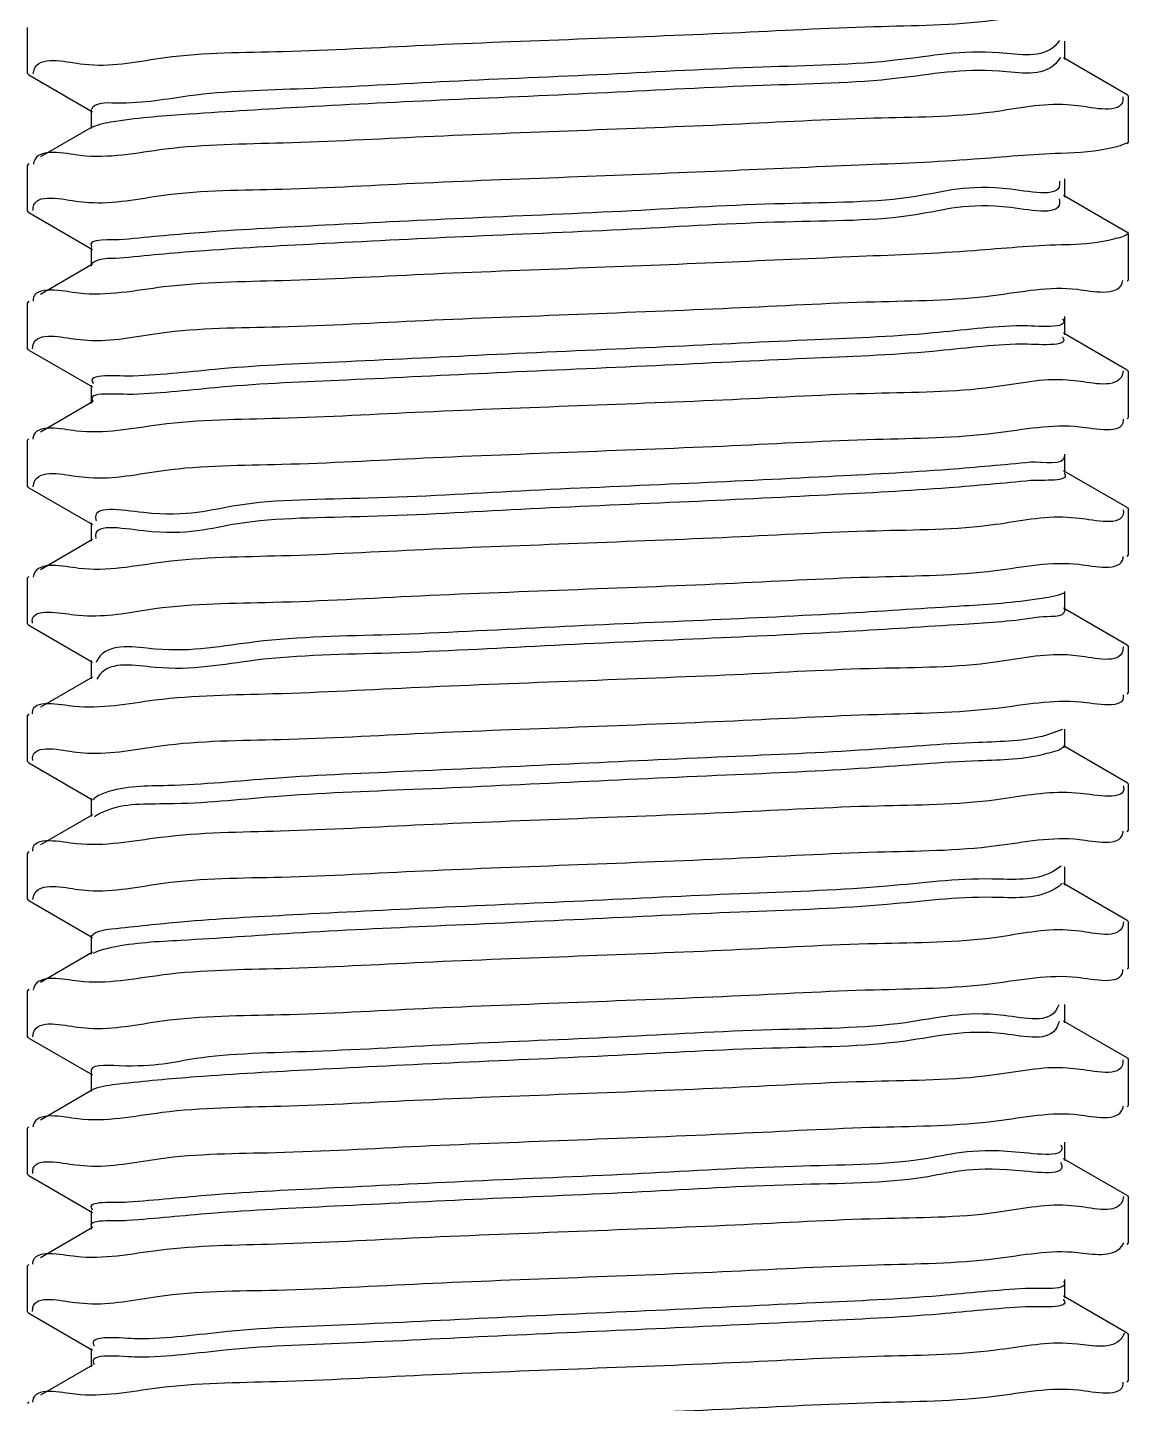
# Model space of a CAD drawing. Extents: x 14168272 to 29396535, y -812963 to 33736.
# Drawn here: x 14621167.7 to 14621237.5, y -202711.6 to -202624.3 of the extents above; entities that cross this region are included whole.
import ezdxf

# ---------------------------------------------------------------- set-up
doc = ezdxf.new("R2010")
doc.units = 0
doc.header["$LTSCALE"] = 1000
doc.header["$MEASUREMENT"] = 0
doc.layers.add('02___PRT_ALL_AXES', color=7, linetype='Continuous')

# ---------------------------------------------------------------- blocks, each defined once
blk = doc.blocks.new('抗震大样2')
at = {"color": 133, "linetype": 'Continuous'}
for p, q in [((4060.405767125078, -2609.37187884422), (4060.021848744247, -2609.831167371478)), ((4060.882277904544, -2611.100342172896), (4060.882277904544, -2609.438688729424)), ((3967.458331266884, -2612.385469097644), (3967.531535202637, -2612.009917440126)), ((3971.711593669374, -2611.471596389776), (3972.497177969664, -2611.552608060185)), ((4060.482212238945, -2610.900601257803), (4060.021848744247, -2611.492820815882)), ((4066.52045608405, -2614.287173217628), (4060.749023643322, -2610.946101183072)), ((3967.05721735023, -2612.483087746892), (3966.939210087061, -2612.345990578877)), ((3967.05721735023, -2612.483087746892), (3972.828550920822, -2615.824102500919)), ((4066.141506627202, -2614.472550479462), (4066.142357685603, -2614.749933146173)), ((4066.52045608405, -2614.287173217628), (4066.638407514896, -2614.422614425421)), ((3972.695344267413, -2615.669889129698), (3972.695344267413, -2617.331542573636)), ((4062.053295805119, -2615.281017899979), (4061.083219368942, -2615.19289340172)), ((3972.8285985291, -2617.177301583113), (3968.104583142325, -2619.912182050757)), ((3973.029908215627, -2617.132212990895), (3972.846058685333, -2617.210862671258)), ((4066.520404822193, -2618.714288146701), (4066.638414161745, -2618.577915290138)), ((3967.057166088372, -2620.51837361767), (3966.939210087061, -2620.654257786693)), ((4060.882277904544, -2623.562742973678), (4060.882277904544, -2621.901089530438)), ((4060.388916589785, -2622.122882964555), (4060.400182432495, -2622.194660244044)), ((3967.445623647887, -2624.766342114424), (3967.449043333065, -2624.481046362082)), ((3971.576003083959, -2623.946719102096), (3972.49519382976, -2624.032574698562)), ((4060.368737510405, -2623.693752008257), (4060.400182432495, -2623.856313688215)), ((4066.52045608405, -2626.749574018409), (4060.749023643322, -2623.408501983853)), ((3967.05721735023, -2624.945488547673), (3966.939213369973, -2624.809914164711)), ((3967.05721735023, -2624.945488547673), (3972.828550920822, -2628.286503290525)), ((4066.565374396741, -2626.690561981406), (4066.589643840212, -2626.843512896914)), ((3972.695344267413, -2628.13228993048), (3972.695344267413, -2629.793943374418)), ((4061.354584033601, -2627.861308944644), (4060.531625034753, -2627.878135350766)), ((3972.8285985291, -2629.639702383894), (3968.104583142325, -2632.374582851771)), ((4066.520404822193, -2631.176688947715), (4066.638410048559, -2631.04099944653)), ((3967.057166088372, -2632.980774418451), (3966.939213369973, -2633.118181362282)), ((4060.882277904544, -2636.025143774459), (4060.882277904544, -2634.363490331452)), ((3967.40285688499, -2637.281548980391), (3967.457944434136, -2636.912772873184)), ((3971.373652617913, -2636.428439527983), (3972.36892191926, -2636.52133214334)), ((4066.52045608405, -2639.211974819191), (4060.749023643322, -2635.870902784634)), ((3967.05721735023, -2637.407889348455), (3966.93920792453, -2637.271453440189)), ((3967.05721735023, -2637.407889348455), (3972.828550920822, -2640.748904091306)), ((4066.159934571013, -2639.289400925394), (4066.053622236475, -2639.697086316999)), ((4066.52045608405, -2639.211974819191), (4066.638410048559, -2639.349266654113)), ((3972.695344267413, -2640.594690731261), (3972.695344267413, -2642.256344175432)), ((4062.022584127728, -2640.208731801715), (4061.08331059292, -2640.117581851082)), ((3972.8285985291, -2642.102103184676), (3968.104583142325, -2644.836983652553)), ((4066.520404822193, -2643.639089748496), (4066.638411002234, -2643.501867079875)), ((3967.057166088372, -2645.443175219232), (3966.93920792453, -2645.579720637295)), ((4060.882277904544, -2648.487544575473), (4060.882277904544, -2646.825891132234)), ((3967.440391600132, -2649.780768570723), (3967.527266495395, -2649.390676646959)), ((3971.586609458551, -2648.870519223157), (3972.494646773674, -2648.960066636326)), ((4066.52045608405, -2651.674375620205), (4060.749023643322, -2648.333303585649)), ((3967.05721735023, -2649.870290149236), (3966.939214533661, -2649.732761702267)), ((3967.05721735023, -2649.870290149236), (3972.828550920822, -2653.21130489232)), ((4066.167059823871, -2651.87611775659), (4066.178427362815, -2652.129731924506)), ((4066.52045608405, -2651.674375620205), (4066.638411002234, -2651.810134287924)), ((3972.695344267413, -2653.057091532275), (3972.695344267413, -2654.718744976213)), ((4062.207369712181, -2652.653467561817), (4061.085704039317, -2652.560973286396)), ((3972.8285985291, -2654.56450398569), (3968.104583142325, -2657.299384443089)), ((4066.520404822193, -2656.101490549278), (4066.638414242305, -2655.964924154337)), ((3967.057166088372, -2657.905576020246), (3966.939214533661, -2658.041028899606)), ((4060.882277904544, -2660.949945376022), (4060.882277904544, -2659.288291933015)), ((3971.173179656267, -2661.372800569283), (3972.36618405534, -2661.463072841987)), ((4066.52045608405, -2664.136776420986), (4060.749023643322, -2660.795704386663)), ((3967.05721735023, -2662.332690950017), (3966.939207886346, -2662.196232107934)), ((3967.05721735023, -2662.332690950017), (3972.828550920822, -2665.673705693334)), ((4066.162843338214, -2664.288681739708), (4066.135452434886, -2664.620290776016)), ((4066.52045608405, -2664.136776420986), (4066.638414242305, -2664.273191350978)), ((3972.695344267413, -2665.519492333056), (3972.695344267413, -2667.181145776995)), ((4062.169215491507, -2665.119544146117), (4061.086113096215, -2665.022200002335)), ((3972.8285985291, -2667.026904786471), (3968.104583142325, -2669.761785243871)), ((3973.328868833836, -2667.023561626906), (3973.208273505792, -2667.225655903108)), ((3973.361380660441, -2666.976023091935), (3973.328868833836, -2667.023561626906)), ((4066.520404822193, -2668.563891350059), (4066.638408551924, -2668.428335699486)), ((3967.057166088372, -2670.367976820795), (3966.939207886346, -2670.504499305505)), ((4060.670824610163, -2671.773675685981), (4059.206104438752, -2672.299341830891)), ((4060.882277904544, -2673.412346166791), (4060.882277904544, -2671.750692733796)), ((3967.41136554582, -2674.594323089579), (3967.400620091707, -2674.338992092293)), ((3971.374482529238, -2673.815561834956), (3972.370640777051, -2673.901119745104)), ((4066.52045608405, -2676.599177222233), (4060.749023643322, -2673.258105187677)), ((3967.05721735023, -2674.795091751032), (3966.939211084042, -2674.659295029007)), ((3967.05721735023, -2674.795091751032), (3972.828550920822, -2678.136106493883)), ((4066.169749085791, -2676.868578560883), (4066.198230740614, -2676.995433043689)), ((4066.52045608405, -2676.599177222233), (4066.638408551924, -2676.736602897057)), ((3972.695344267413, -2677.981893133838), (3972.695344267413, -2679.643546566833)), ((4062.288276865147, -2677.57042428758), (4061.084489828441, -2677.491762151942)), ((3972.8285985291, -2679.489305587718), (3968.104583142325, -2682.224186044885)), ((3973.192108231131, -2679.557497142348), (3972.991989990696, -2679.695628482383)), ((3973.260002018884, -2679.516528121196), (3973.192108231131, -2679.557497142348)), ((4066.520404822193, -2681.02629215084), (4066.638414242305, -2680.889732440701)), ((3967.057166088372, -2682.830377622042), (3966.939211084042, -2682.967562225647)), ((4060.538608841598, -2684.140406379011), (4059.753614926245, -2684.662834660383)), ((4060.882277904544, -2685.874746967806), (4060.882277904544, -2684.213093534578)), ((3967.416825489607, -2687.181125904899), (3967.524687777739, -2686.772318572504)), ((3971.554028919898, -2686.260801414493), (3972.494272028562, -2686.35196844209)), ((4066.52045608405, -2689.061578022782), (4060.749023643322, -2685.720505988225)), ((3967.05721735023, -2687.257492552046), (3966.939212287776, -2687.120154613396)), ((3967.05721735023, -2687.257492552046), (3972.828550920822, -2690.598507294664)), ((4066.174740029499, -2689.18898592121), (4066.120779784396, -2689.55658582598)), ((4066.52045608405, -2689.061578022782), (4066.638414242305, -2689.197999637341)), ((3972.695344267413, -2690.444293934619), (3972.695344267413, -2692.105947367614)), ((4062.208079778589, -2690.040601421613), (4061.087343176827, -2689.940309211845)), ((3972.8285985291, -2691.951706388267), (3968.104583142325, -2694.686586845433)), ((3973.079278185498, -2691.959964101668), (3972.884442505427, -2692.051939028548)), ((4066.520404822193, -2693.488692951854), (4066.638408138417, -2693.351202635095)), ((3967.057166088372, -2695.292778422823), (3966.939212287776, -2695.428421799792)), ((4060.318055751733, -2696.704904600279), (4060.194308142643, -2697.026327532716)), ((4060.882277904544, -2698.337147768587), (4060.882277904544, -2696.675494335592)), ((3967.413812248036, -2699.602569603128), (3967.475590611808, -2699.229718544753)), ((3971.484813286457, -2698.729779573623), (3972.492691962514, -2698.825369016966)), ((4060.35259944899, -2698.227695782902), (4060.194308142643, -2698.687980965944)), ((4066.52045608405, -2701.523978823563), (4060.749023643322, -2698.182906789239)), ((3967.05721735023, -2699.719893352594), (3966.939207886346, -2699.583350675646)), ((3967.05721735023, -2699.719893352594), (3972.828550920822, -2703.060908095678)), ((4066.133158898912, -2701.705615573796), (4066.131486940198, -2701.987395519391)), ((4066.52045608405, -2701.523978823563), (4066.638408138417, -2701.659469831735)), ((3972.695344267413, -2702.9066947354), (3972.695344267413, -2704.568348179804)), ((4062.00573736988, -2702.522329413099), (4061.082371137105, -2702.436473064357)), ((3972.996947743464, -2704.324346495559), (3972.82069354644, -2704.39948924561)), ((3972.8285985291, -2704.414107189281), (3968.104583142325, -2707.14898764668)), ((4066.520404822193, -2705.951093752636), (4066.638414285146, -2705.814619199838)), ((3967.057166088372, -2707.755179223605), (3966.939207886346, -2707.891617872287)), ((4060.882277904544, -2710.799548579846), (4060.882277904544, -2709.137895136373)), ((3967.406226385385, -2711.996542559937), (3967.405975391623, -2711.713388381992)), ((3971.322066004854, -2711.207836392336), (3972.368928566575, -2711.297365654726)), ((4060.502933267038, -2711.003230982227), (4060.527088432573, -2711.051473849453)), ((4066.52045608405, -2713.986379624577), (4060.749023643322, -2710.645307590021)), ((3967.05721735023, -2712.182294153376), (3966.939207886346, -2712.045827165479)), ((3967.05721735023, -2712.182294153376), (3972.828550920822, -2715.52330889646)), ((4066.18072920898, -2714.079455676256), (4066.086600695737, -2714.483427520376)), ((4066.52045608405, -2713.986379624577), (4066.638414285146, -2714.122886407422)), ((3972.695344267413, -2715.369095536415), (3972.695344267413, -2717.030748980585)), ((4062.129711051006, -2714.972937500104), (4061.086150774267, -2714.877039323561)), ((3972.8285985291, -2716.876507990062), (3968.104583142325, -2719.611388447462)), ((4066.520404822193, -2718.413494553417), (4066.638411875349, -2718.277606645599)), ((3967.057166088372, -2720.217580014141), (3966.939207886346, -2720.354094362818)), ((4060.882277904544, -2723.261949380627), (4060.882277904544, -2721.600295937387)), ((3967.401428442448, -2724.480006230297), (3967.419437361415, -2724.159863023553)), ((3971.261974841356, -2723.676087789936), (3972.367198037449, -2723.771056595957)), ((4066.52045608405, -2726.448780414183), (4060.749023643322, -2723.107708391035)), ((3967.05721735023, -2724.64469495439), (3966.939208090771, -2724.508009205107)), ((3967.05721735023, -2724.64469495439), (3972.828550920822, -2727.985709697707)), ((4066.264170381241, -2726.449056961341), (4065.995641081128, -2726.918714910047)), ((4066.52045608405, -2726.448780414183), (4066.638411875349, -2726.58587385295)), ((3972.695344267413, -2727.831496337429), (3972.695344267413, -2729.4931497816)), ((4062.015558241867, -2727.446202353574), (4061.080719661433, -2727.373081049649)), ((3972.8285985291, -2729.338908790844), (3968.104583142325, -2732.073789248243)), ((4066.520404822193, -2730.875895344187), (4066.638408885337, -2730.738466928247)), ((3967.057166088372, -2732.679980814923), (3966.939208090771, -2732.816276402213))]:
    blk.add_line(p, q, dxfattribs=at)
for points, start_tangent, end_tangent in [([(4016.788811084814, -2609.230982058682), (4030.729371469002, -2608.668808017392), (4043.587132546585, -2608.105236605974), (4054.369533923455, -2607.537210764829), (4062.053295805119, -2606.972750702873)], (0.9992093668962438, 0.0397572774068785), (0.9933907336242316, -0.1147817509428703)), ([(3972.497177969664, -2611.552608060185), (3979.399208384566, -2610.913217442576), (3990.101076980587, -2610.351513519417), (4002.893282174133, -2609.791290093446), (4016.788811084814, -2609.230982058682)], (0.9968594112991028, -0.07919162900462702), (0.9992093668981906, 0.03975727735795483)), ([(3967.531535202637, -2612.009917440126), (3971.711593669374, -2611.471596389776)], (0.3151834133437809, 0.9490307771368448), (0.9921027061303053, -0.1254281487104291)), ([(4060.021848744247, -2609.831167371478), (4054.923021876253, -2610.481877543963), (4045.756508389954, -2611.132587683853), (4033.500078675337, -2611.783297812566), (4019.461097309366, -2612.434007985052), (4005.137069476768, -2613.084718125174), (3992.055905533489, -2613.735428296961), (3981.612942483742, -2614.386138426373), (3974.922106725629, -2615.036848566029), (3972.701108044013, -2615.672030091519)], (-0.7169990013922549, -0.6970741940442992), (-0.3482094596592823, -0.9374167548128158)), ([(4060.021848744247, -2611.492820815882), (4054.923021876253, -2612.143530987436), (4045.756508389954, -2612.794241116848), (4033.500078675337, -2613.444951256737), (4019.461097309366, -2614.095661428291), (4005.137069476768, -2614.746371568413), (3992.055905533489, -2615.397081740899), (3981.612942483742, -2616.04779186938), (3974.922106725629, -2616.698502009502), (3973.029908215627, -2617.132212990895)], (-0.716999001366695, -0.6970741940705896), (-0.9391102321279701, -0.3436160239461342)), ([(4061.083219368942, -2615.19289340172), (4054.369533923455, -2615.845477961935), (4043.587132546585, -2616.413503803546), (4030.729371469002, -2616.977075214963), (4016.788811084814, -2617.539249255089)], (-0.9978760083810511, 0.06514193655012426), (-0.9992093668790457, -0.03975727783911651)), ([(4066.142357685603, -2614.749933146173), (4062.053295805119, -2615.281017899979)], (-0.110908064309308, -0.9938306703212386), (-0.9933907335407978, 0.114781751664958)), ([(4016.788811084814, -2617.539249255089), (4002.893282174133, -2618.099557301262), (3990.101076980587, -2618.659780727234), (3979.399208384566, -2619.221484640148), (3971.711593669374, -2619.779863586416)], (-0.9992093668929037, -0.03975727749082533), (-0.9921027056862801, 0.1254281522225464)), ([(3971.711593669374, -2619.779863586416), (3967.520952795632, -2620.351533271605), (3967.471082050353, -2620.578544081887)], (-0.9921027052342498, 0.1254281557979841), (-0.1438567840510852, -0.9895985174213225)), ([(4016.788811084814, -2621.693382859463), (4029.974738789722, -2621.162412257865), (4042.222491146065, -2620.631388813723), (4052.674424087163, -2620.099428746616), (4060.531625034753, -2619.569868142949)], (0.999209366908082, 0.03975727710935703), (0.9996865312253967, 0.02503675870662525)), ([(4060.531625034753, -2619.569868142949), (4065.299768163823, -2619.038479846204), (4066.469189090654, -2618.626113590784)], (0.9996865312035365, 0.02503675957948429), (0.8647140807888524, 0.5022644308384677)), ([(3972.49519382976, -2624.032574698562), (3979.26591773238, -2623.383655486861), (3989.988840557169, -2622.819206107408), (4002.828263295349, -2622.256385229295), (4016.788811084814, -2621.693382859463)], (0.9976337693653526, -0.06875217976092328), (0.9992093669056149, 0.03975727717135955)), ([(3967.449043333065, -2624.481046362082), (3971.576003083959, -2623.946719102096)], (0.1261633107439278, 0.9920094853488706), (0.9932097255122093, -0.1163376170804697)), ([(4060.400182432495, -2622.194660244044), (4055.979021540377, -2622.845370373456), (4047.377532990649, -2623.496080556419), (4035.513217347674, -2624.146790685132), (4021.651613291819, -2624.797500814777), (4007.271305547096, -2625.44821099774), (3993.906207733788, -2626.09892112622), (3982.981943484861, -2626.749631309183), (3975.663778341841, -2627.400341438828)], (0.1234439470709575, -0.9923515465456496), (-0.9946654980910561, -0.1031530266510467)), ([(4060.400182432495, -2623.856313688215), (4055.979021540377, -2624.507023816928), (4047.377532990649, -2625.157733999658), (4035.513217347674, -2625.808444129303), (4021.651613291819, -2626.459154258016), (4007.271305547096, -2627.109864430502), (3993.906207733788, -2627.760574570391), (3982.981943484861, -2628.411284742178), (3975.663778341841, -2629.061994882068)], (0.1234439470709575, -0.9923515465456496), (-0.9946654980910561, -0.1031530266510467)), ([(4066.589643840212, -2626.843512896914), (4065.299768163823, -2627.346747053787)], (-0.6584659201284662, -0.7526105447237452), (-0.9649606601086743, -0.2623945968243852)), ([(3975.663778341841, -2627.400341438828), (3972.732323826291, -2628.051051578717), (3972.753686831798, -2628.07950411248)], (-0.9946654977736308, -0.1031530297118575), (0.670911171136438, -0.7415377269190916)), ([(4060.531625034753, -2627.878135350766), (4052.674424087163, -2628.407695943257), (4042.222491146065, -2628.939656021772), (4029.974738789722, -2629.470679454505), (4016.788811084814, -2630.001650056103)], (-0.9996865312253967, -0.02503675870662525), (-0.999209366908082, -0.03975727710935703)), ([(4065.299768163823, -2627.346747053787), (4061.354584033601, -2627.861308944644)], (-0.9649606600475851, -0.2623945970490422), (-0.9997774456032598, -0.02109642773128194)), ([(3975.663778341841, -2629.061994882068), (3972.774190552067, -2629.571742960252)], (-0.994665497666699, -0.1031530307429598), (-0.7806424300643382, -0.624977916716459)), ([(4016.788811084814, -2630.001650056103), (4002.828263295349, -2630.564652425703), (3989.988840557169, -2631.127473304048), (3979.26591773238, -2631.69192269491), (3971.576003083959, -2632.254986299435)], (-0.999209366882116, -0.03975727776195406), (-0.9932097251150901, 0.1163376204707983)), ([(3971.576003083959, -2632.254986299435), (3967.444244476967, -2632.834674582351), (3967.440141023137, -2632.972835745197)], (-0.9932097250483606, 0.116337621040487), (0.02072450094490201, -0.9997852244660275)), ([(4016.788811084814, -2634.155783660244), (4030.767106165644, -2633.592045619618), (4043.639704727568, -2633.027556488058), (4054.366876109038, -2632.462173299864), (4062.022584127728, -2631.900464605074)], (0.9992093668790275, 0.03975727783957589), (0.9921657283569564, -0.1249286495320837)), ([(4062.022584127728, -2631.900464605074), (4066.073224009946, -2631.339144406375), (4066.140479310881, -2631.100366631523)], (0.9921657285935473, -0.1249286476531116), (0.1969527350534842, 0.9804129844891653)), ([(3972.36892191926, -2636.52133214334), (3978.886938367505, -2635.869114854373), (3989.744261290412, -2635.293169727083), (4002.86763276672, -2634.717154454906), (4016.788811084814, -2634.155783660244)], (0.9979757732920065, -0.06359525078354268), (0.9992093668911716, 0.03975727753435895)), ([(3967.457944434136, -2636.912772873184), (3971.373652617913, -2636.428439527983)], (0.2901940753756767, 0.9569678148280936), (0.992616042204978, -0.1212987747560768)), ([(4056.937588160858, -2635.208863256499), (4048.92250919994, -2635.859573385911), (4037.479804173578, -2636.510283557465), (4023.830039538443, -2637.160993697587), (4009.429203602951, -2637.811703826999), (3995.813399714883, -2638.462414009962), (3984.434993656818, -2639.113124138676), (3976.507693285123, -2639.763834311161)], (-0.9998226070335233, -0.01883492672374443), (-0.9995057508369852, -0.0314365081361524)), ([(4060.677501214668, -2634.568341713399), (4056.937588160858, -2635.208863256499)], (0.5775810966878759, -0.8163333122866115), (-0.9998226069624683, -0.01883493049559599)), ([(4056.937588160858, -2636.870516689494), (4048.92250919994, -2637.521226818673), (4037.479804173578, -2638.171937001636), (4023.830039538443, -2638.82264713035), (4009.429203602951, -2639.473357270472), (3995.813399714883, -2640.124067442957), (3984.434993656818, -2640.774777571438), (3976.507693285123, -2641.425487754401)], (-0.9998226070335233, -0.01883492672374443), (-0.9995057508369852, -0.0314365081361524)), ([(4060.658411850221, -2636.204732910264), (4060.670091405977, -2636.219806517707), (4056.937588160858, -2636.870516689494)], (0.6257489071303686, -0.7800245542450248), (-0.9998226070488794, -0.01883492590859783)), ([(3976.507693285123, -2639.763834311161), (3972.877085079439, -2640.414544439642), (3972.889521600213, -2640.429787297733)], (-0.9995057508617491, -0.03143650734880078), (0.6473126743721713, -0.762224574254299)), ([(4061.08331059292, -2640.117581851082), (4054.366876109038, -2640.770440496504), (4043.639704727568, -2641.335823684698), (4030.767106165644, -2641.900312827667), (4016.788811084814, -2642.464050846407)], (-0.9977122690475465, 0.06760346286985659), (-0.9992093668902653, -0.03975727755713775)), ([(4066.053622236475, -2639.697086316999), (4062.022584127728, -2640.208731801715)], (-0.3856625009948125, -0.9226399272340354), (-0.9921657283885543, 0.1249286492811388)), ([(3976.507693285123, -2641.425487754401), (3972.871977363713, -2642.069532702444)], (-0.9995057508191539, -0.0314365087030874), (0.6004285922216369, -0.7996783763756171)), ([(4016.788811084814, -2642.464050846407), (4002.86763276672, -2643.025421651546), (3989.744261290412, -2643.601436934667), (3978.886938367505, -2644.177382051945), (3971.373652617913, -2644.736706725322)], (-0.9992093668801075, -0.03975727781243288), (-0.9926160422029485, 0.1212987747726849)), ([(3971.373652617913, -2644.736706725322), (3967.437330293469, -2645.299019592348), (3967.409412648063, -2645.476390927797)], (-0.9926160421208237, 0.1212987754447306), (-0.0938802803750447, -0.9955834937144664)), ([(4016.788811084814, -2646.61818444985), (4030.74263628386, -2646.055460657924), (4043.730193805881, -2645.485680975951), (4054.600357650779, -2644.91037730081), (4062.207369712181, -2644.345200364478)], (0.9992093668770264, 0.03975727788986657), (0.9939916507971114, -0.1094559187327635)), ([(4062.207369712181, -2644.345200364478), (4066.180528233293, -2643.771624760469), (4066.177356344648, -2643.664042671211)], (0.9939916506797489, -0.1094559197985563), (-0.0725471041879338, 0.99736498719072)), ([(3972.494646773674, -2648.960066636326), (3979.242392293178, -2648.309879510198), (3989.971569828689, -2647.744822787354), (4002.819298839197, -2647.181558368262), (4016.788811084814, -2646.61818444985)], (0.9975075112506937, -0.07056036421708337), (0.9992093669101342, 0.03975727705778139)), ([(4060.85078363074, -2646.982652347768), (4057.796338591725, -2647.572356085991)], (-0.02504144993787814, -0.9996864137243282), (-0.9956356848240573, -0.09332514722694175)), ([(3967.527266495395, -2649.390676646959), (3971.586609458551, -2648.870519223157)], (0.3473721014537277, 0.9377273714313884), (0.9921503025345254, -0.1250510982784633)), ([(4057.796338591725, -2647.572356085991), (4050.387596015818, -2648.223066258477), (4039.394949951209, -2648.873776398366), (4025.990960226394, -2649.524486569921), (4011.605398830492, -2650.175196699565), (3997.772739865351, -2650.825906828279), (3985.968480528332, -2651.476617011242), (3977.451753418893, -2652.127327140886), (3973.131017835345, -2652.778037323384), (3973.164870326873, -2652.887065380812)], (-0.995635685195519, -0.09332514326401699), (0.340485916867047, -0.9402496160143894)), ([(4057.796338591725, -2649.234009518754), (4050.387596015818, -2649.884719701717), (4039.394949951209, -2650.535429831361), (4025.990960226394, -2651.186140002916), (4011.605398830492, -2651.836850142805), (3997.772739865351, -2652.487560272217), (3985.968480528332, -2653.13827045518), (3977.451753418893, -2653.788980583893), (3973.131017835345, -2654.439690756379)], (-0.9956356851945264, -0.09332514327460802), (0.2460619306396293, -0.9692541082140939)), ([(4060.809061588719, -2648.556085249875), (4060.83090460673, -2648.583299390273), (4057.796338591725, -2649.234009518754)], (0.683412321544178, -0.7300326011635351), (-0.995635685403591, -0.09332514104420898)), ([(4061.085704039317, -2652.560973286396), (4054.600357650779, -2653.218644498382), (4043.730193805881, -2653.793948183535), (4030.74263628386, -2654.363727855496), (4016.788811084814, -2654.926451657666)], (-0.9985666598471633, 0.05352219952206517), (-0.999209366898956, -0.03975727733871619)), ([(4066.178427362815, -2652.129731924506), (4062.207369712181, -2652.653467561817)], (-0.06747089119139235, -0.997721243054311), (-0.9939916506503906, 0.1094559200651647)), ([(3973.131017835345, -2654.439690756379), (3973.140314785764, -2654.473773599369)], (0.2460617880745657, -0.9692541444066916), (0.2794694430601062, -0.9601545867180318)), ([(4016.788811084814, -2654.926451657666), (4002.819298839197, -2655.489825575845), (3989.971569828689, -2656.053089983761), (3979.242392293178, -2656.618146706838), (3971.586609458551, -2657.178786419798)], (-0.9992093669039198, -0.03975727721396442), (-0.9921503024444625, 0.1250510989930193)), ([(3971.586609458551, -2657.178786419798), (3967.51252331119, -2657.740945501253), (3967.45575877931, -2657.972442487022)], (-0.9921503028743505, 0.1250510955823049), (-0.1654445583326328, -0.9862190923512483)), ([(4016.788811084814, -2659.080585250631), (4030.973206817172, -2658.50829859334), (4043.965928421356, -2657.936913601123), (4054.56904557813, -2657.374688835116), (4062.169215491507, -2656.811276948545)], (0.999209366887539, 0.03975727762565596), (0.9929163793322068, -0.1188152500894615)), ([(4062.169215491507, -2656.811276948545), (4066.148309436627, -2656.243345109979), (4066.162673144136, -2656.088414993137)], (0.9929163791042483, -0.1188152519944679), (0.03652684530066734, 0.999332672122943)), ([(3972.36618405534, -2661.463072841987), (3978.480503045954, -2660.818999565206), (3989.165484215599, -2660.245509580243), (4002.481060182676, -2659.657993627014), (4016.788811084814, -2659.080585250631)], (0.9990287258096254, -0.04406364722984609), (0.999209366909657, 0.03975727706977295)), ([(4060.740398788359, -2659.425880496623), (4058.553137860727, -2659.935848958325)], (-0.8866143903835227, -0.4625093758669704), (-0.9864516533206164, -0.1640522345505319)), ([(3967.387723249383, -2662.128056082642), (3967.372580809053, -2661.934456347022), (3971.173179656267, -2661.372800569283)], (-0.1502775915597887, 0.9886438415703551), (0.9944531503221379, -0.1051804725905701)), ([(4058.553137860727, -2659.935848958325), (4051.769150933251, -2660.586559087969), (4041.253893328831, -2661.237269259524), (4028.129002892878, -2661.887979399646), (4013.794480843935, -2662.538689572131), (3999.779356960207, -2663.189399711788), (3987.578591595404, -2663.840109840734), (3978.493611704558, -2664.490820013219), (3973.49349074997, -2665.141530153109), (3973.144053007476, -2665.701541222865)], (-0.9864516528613564, -0.1640522373120771), (-0.3759533031048155, -0.9266386101844551)), ([(4058.553137860727, -2661.597502402263), (4051.769150933251, -2662.248212531209), (4041.253893328831, -2662.898922703695), (4028.129002892878, -2663.549632832408), (4013.794480843935, -2664.200343015138), (3999.779356960207, -2664.851053145016), (3987.578591595404, -2665.501763284672), (3978.493611704558, -2666.152473456459), (3973.49349074997, -2666.803183586104), (3973.361380660441, -2666.976023091935)], (-0.9864516529139316, -0.1640522369959409), (-0.5737277505093513, -0.8190460721445891)), ([(4060.882066956256, -2660.94992996566), (4058.553137860727, -2661.597502402263)], (-0.07284858306897714, -0.9973430121802842), (-0.9864516535241262, -0.1640522333268195)), ([(4061.086113096215, -2665.022200002335), (4054.56904557813, -2665.682956032455), (4043.965928421356, -2666.245180797298), (4030.973206817172, -2666.816565800691), (4016.788811084814, -2667.388852458447)], (-0.9982574541362468, 0.05900894221573049), (-0.9992093669037768, -0.03975727721755355)), ([(4066.135452434886, -2664.620290776016), (4062.169215491507, -2665.119544146117)], (-0.2159054516994367, -0.976414274745337), (-0.9929163796185709, 0.1188152476963717)), ([(4016.788811084814, -2667.388852458447), (4002.481060182676, -2667.966260824585), (3989.165484215599, -2668.553776777582), (3978.480503045954, -2669.127266761847), (3971.173179656267, -2669.681067776866)], (-0.9992093668882117, -0.03975727760874916), (-0.994453150542455, 0.1051804705075307)), ([(3971.173179656267, -2669.681067776866), (3967.372580809053, -2670.242723543197), (3967.376556566916, -2670.341668687994)], (-0.994453150718956, 0.1051804688387598), (0.08209180413342662, -0.9966247717642379)), ([(4016.788811084814, -2671.542986051878), (4030.930642193183, -2670.972465776606), (4043.908654884901, -2670.402031529928), (4054.694434071891, -2669.82942509139), (4062.288276865147, -2669.26215709094)], (0.9992093668914518, 0.03975727752731664), (0.9959436928316491, -0.08997866807670475)), ([(4062.288276865147, -2669.26215709094), (4066.198837492615, -2668.690984368091), (4066.188439363148, -2668.635292966384)], (0.9959436929726877, -0.08997866651559765), (-0.2102785335694903, 0.97764151830815)), ([(3972.370640777051, -2673.901119745104), (3978.980548362248, -2673.2505926874), (3989.861712977756, -2672.674814027268), (4002.838348201942, -2672.105570436222), (4016.788811084814, -2671.542986051878)], (0.9981795351350972, -0.06031264906701787), (0.999209366884001, 0.03975727771457808)), ([(3967.400620091707, -2674.338992092293), (3971.374482529238, -2673.815561834956)], (0.07065249699011414, 0.9975009898085625), (0.9939613795089468, -0.1097304699920292)), ([(4059.206104438752, -2672.299341830891), (4053.063739188015, -2672.950051960535), (4043.052012634929, -2673.600762100425), (4030.238852039445, -2674.251472271979), (4015.991007233039, -2674.902182411868), (4001.828262267634, -2675.552892573411), (3989.261323857121, -2676.203602713067), (3979.630677870009, -2676.854312842479), (3973.963602624834, -2677.505023025442), (3972.877657519653, -2678.139991603093)], (-0.9639283713555408, -0.2661617833120581), (-0.6551522112463992, -0.7554969093907357)), ([(4059.206104438752, -2673.960995263886), (4053.063739188015, -2674.611705403542), (4043.052012634929, -2675.26241553342), (4030.238852039445, -2675.91312571615), (4015.991007233039, -2676.563835844863), (4001.828262267634, -2677.214546017349), (3989.261323857121, -2677.865256157005), (3979.630677870009, -2678.515966285951), (3973.963602624834, -2679.166676468682), (3973.260002018884, -2679.516528121196)], (-0.963928371336395, -0.2661617833813957), (-0.8618238489760465, -0.5072077023627627)), ([(4060.802201992832, -2673.336785807274), (4059.206104438752, -2673.960995263886)], (-0.6863021621622291, -0.7273165350873371), (-0.9639283692712588, -0.2661617908604686)), ([(4061.084489828441, -2677.491762151942), (4054.694434071891, -2678.137692299206), (4043.908654884901, -2678.710298737744), (4030.930642193183, -2679.280732974177), (4016.788811084814, -2679.851253259461)], (-0.9992442079171953, 0.03887174994693566), (-0.9992093668770766, -0.03975727788860389)), ([(4066.198230740614, -2676.995433043689), (4062.288276865147, -2677.57042428758)], (0.1590118413770193, -0.987276675659812), (-0.9959436925078964, 0.08997867166021539)), ([(4016.788811084814, -2679.851253259461), (4002.838348201942, -2680.413837644272), (3989.861712977756, -2680.983081223909), (3978.980548362248, -2681.558859884739), (3971.374482529238, -2682.123829043005)], (-0.9992093668955918, -0.03975727742326658), (-0.9939613790794334, 0.1097304738826494)), ([(3971.374482529238, -2682.123829043005), (3967.39835014753, -2682.697443560697), (3967.401270005852, -2682.806148968171)], (-0.9939613790897219, 0.1097304737894544), (0.07023696705367262, -0.9975303346059714)), ([(4016.788811084814, -2684.005386852426), (4030.728908489924, -2683.443232005928), (4043.85739308456, -2682.866862208117), (4054.697696270421, -2682.291626002174), (4062.208079778589, -2681.732334213797)], (0.9992093669039878, 0.03975727721225284), (0.9926342860793193, -0.1211493875337394)), ([(4062.208079778589, -2681.732334213797), (4066.141212141141, -2681.170158314286), (4066.168465252034, -2680.993955787504)], (0.9926342857128146, -0.1211493905366863), (0.0914950563387844, 0.9958055305457802)), ([(3972.494272028562, -2686.35196844209), (3979.210683500394, -2685.699000952765), (3989.940373490565, -2685.133497992065), (4002.810403842479, -2684.569129492389), (4016.788811084814, -2684.005386852426)], (0.9977219843239714, -0.0674599288217607), (0.999209366898648, 0.0397572773464589)), ([(3967.524687777739, -2686.772318572504), (3971.554028919898, -2686.260801414493)], (0.3884781451228992, 0.9214579375977353), (0.9921673654025406, -0.1249156476594565)), ([(4059.753614926245, -2684.662834660383), (4054.268142283894, -2685.313544832869), (4044.784837476909, -2685.964254961582), (4032.315262320451, -2686.614965101704), (4018.189517057966, -2687.26567527419), (4003.914361815434, -2687.916385413846), (3991.012493809685, -2688.567095585633), (3980.860125033651, -2689.21780572529), (3974.540184735321, -2689.868515855167), (3972.747576224152, -2690.49049350759)], (-0.882196220433696, -0.4708819689184349), (-0.6625289140133613, -0.7490363396366536)), ([(4059.753614926245, -2686.324488104321), (4054.268142283894, -2686.975198276108), (4044.784837476909, -2687.625908405753), (4032.315262320451, -2688.276618545642), (4018.189517057966, -2688.927328717196), (4003.914361815434, -2689.578038846841), (3991.012493809685, -2690.228749029804), (3980.860125033651, -2690.879459158285), (3974.540184735321, -2691.530169288162), (3973.079278185498, -2691.959964101668)], (-0.8821962205816476, -0.4708819686412475), (-0.923977478313674, -0.3824468846377285)), ([(4060.644394930918, -2685.689359087963), (4059.753614926245, -2686.324488104321)], (-0.6147000948272998, -0.788760922852615), (-0.8821962173297795, -0.4708819747336145)), ([(4061.087343176827, -2689.940309211845), (4054.697696270421, -2690.599893198814), (4043.85739308456, -2691.1751294157), (4030.728908489924, -2691.751499202568), (4016.788811084814, -2692.313654049765)], (-0.9984356754128586, 0.05591244998091871), (-0.9992093669005996, -0.03975727729740763)), ([(4066.120779784396, -2689.55658582598), (4062.208079778589, -2690.040601421613)], (-0.2877499646672979, -0.9577055694909418), (-0.9926342863978603, 0.1211493849237814)), ([(4016.788811084814, -2692.313654049765), (4002.810403842479, -2692.877396689029), (3989.940373490565, -2693.441765199881), (3979.210683500394, -2694.007268150337), (3971.554028919898, -2694.569068611134)], (-0.9992093669100128, -0.03975727706082562), (-0.9921673651816351, 0.1249156494140426)), ([(3971.554028919898, -2694.569068611134), (3967.504951239564, -2695.13014670671), (3967.436615949497, -2695.370049797697)], (-0.9921673651447342, 0.1249156497071343), (-0.1995450310270971, -0.9798886572424416)), ([(4016.788811084814, -2696.467787653441), (4030.747446147725, -2695.904864498647), (4043.589901692234, -2695.341911521042), (4054.309472131077, -2694.777649897616), (4062.00573736988, -2694.214062215528)], (0.999209366883002, 0.03975727773968665), (0.993262214480066, -0.1158886244898752)), ([(4062.00573736988, -2694.214062215528), (4066.135944201611, -2693.634042965015), (4066.139151605777, -2693.498615093296)], (0.993262214286257, -0.1158886261509809), (-0.02601630613953226, 0.9996615186226057)), ([(3972.492691962514, -2698.825369016966), (3979.126230173279, -2698.166523386491), (3989.872472931631, -2697.59910695185), (4002.762697064783, -2697.033508118475), (4016.788811084814, -2696.467787653441)], (0.9979033535617987, -0.06472168840594283), (0.9992093668752684, 0.03975727793405288)), ([(3967.475590611808, -2699.229718544753), (3971.484813286457, -2698.729779573623)], (0.3001913735052658, 0.9538789961378864), (0.9923839607040604, -0.1231830935531422)), ([(4060.194308142643, -2697.026327532716), (4055.379365830682, -2697.677037662594), (4046.448059763759, -2698.327747845324), (4034.353071350604, -2698.978457974037), (4020.384544552304, -2699.629168157), (4006.032469293103, -2700.279878286179), (3992.827747751493, -2700.930588415125), (3982.178896535188, -2701.581298587611), (3975.221803578548, -2702.2320087275), (3972.698565632105, -2702.882718899287), (3972.705061199144, -2702.902093408164)], (-0.439964909372356, -0.8980149656442117), (0.4279740626620133, -0.9037910166009459)), ([(4060.194308142643, -2698.687980965944), (4055.379365830682, -2699.3386911056), (4046.448059763759, -2699.989401278319), (4034.353071350604, -2700.640111418208), (4020.384544552304, -2701.290821589995), (4006.032469293103, -2701.941531719407), (3992.827747751493, -2702.592241859064), (3982.178896535188, -2703.242952030851), (3975.221803578548, -2703.89366217074), (3972.996947743464, -2704.324346495559)], (-0.4399649092493036, -0.8980149657044987), (-0.9429722186028735, -0.332871439061952)), ([(4061.082371137105, -2702.436473064357), (4054.309472131077, -2703.085917105433), (4043.589901692234, -2703.650178717449), (4030.747446147725, -2704.213131695287), (4016.788811084814, -2704.776054851012)], (-0.9976607806722136, 0.06835910113883563), (-0.9992093668978582, -0.03975727736631013)), ([(4066.131486940198, -2701.987395519391), (4062.00573736988, -2702.522329413099)], (-0.1193183368047684, -0.9928560492348042), (-0.9932622146913349, 0.1158886226791244)), ([(4016.788811084814, -2704.776054851012), (4002.762697064783, -2705.341775315814), (3989.872472931631, -2705.907374148956), (3979.126230173279, -2706.47479058383), (3971.484813286457, -2707.038046771195)], (-0.9992093668817048, -0.03975727777228853), (-0.9923839602714312, 0.1231830970384773)), ([(3971.484813286457, -2707.038046771195), (3967.45648508938, -2707.605669586919), (3967.422550801188, -2707.796204569051)], (-0.9923839599310607, 0.1231830997805587), (-0.1115787520968833, -0.9937555947417365)), ([(4016.788811084814, -2708.930188454222), (4030.996978303883, -2708.356915103504), (4044.104119167663, -2707.779950815719), (4054.665654773824, -2707.218389717164), (4062.129711051006, -2706.664670292521)], (0.9992093669074728, 0.03975727712466681), (0.9923855053978898, -0.1231706485984986)), ([(4062.129711051006, -2706.664670292521), (4066.112679847982, -2706.102906144457), (4066.164878820069, -2705.890104997205)], (0.9923855058760168, -0.1231706447462302), (0.1690754105551641, 0.9856031176622783)), ([(3972.368928566575, -2711.297365654726), (3978.829278120771, -2710.647055402165), (3989.398218969349, -2710.084009078098), (4002.519487874582, -2709.506000881316), (4016.788811084814, -2708.930188454222)], (0.9983535018064083, -0.05736100967453284), (0.9992093668806952, 0.03975727779766026)), ([(3967.405975391623, -2711.713388381992), (3971.322066004854, -2711.207836392336)], (0.1237479956753813, 0.9923136770025525), (0.993726478031874, -0.1118377702673267)), ([(4060.527088432573, -2709.389820405282), (4056.394647217356, -2710.040530545404), (4048.037544522434, -2710.691240674816), (4036.347212881781, -2711.34195084637), (4022.570632433984, -2711.992660976015), (4008.177318718284, -2712.643371158978), (3994.702572675887, -2713.294081287459), (3983.583713769913, -2713.944791427348), (3976.006764549296, -2714.595501600066)], (0.4197582136588625, -0.907635963404889), (-0.997204811690906, -0.07471655466163442)), ([(4060.527088432573, -2711.051473849453), (4056.394647217356, -2711.702183978166), (4048.037544522434, -2712.352894118056), (4036.347212881781, -2713.003604290774), (4022.570632433984, -2713.654314419255), (4008.177318718284, -2714.305024602218), (3994.702572675887, -2714.955734731862), (3983.583713769913, -2715.606444871752), (3976.006764549296, -2716.257155032828)], (0.4197582136588625, -0.907635963404889), (-0.997204811690906, -0.07471655466163442)), ([(3976.006764549296, -2714.595501600066), (3972.779940414242, -2715.24621172878), (3972.800024650991, -2715.26964154304)], (-0.9972048119683368, -0.0747165509589013), (0.6887769793930084, -0.7249732909964638)), ([(4061.086150774267, -2714.877039323561), (4054.665654773824, -2715.526656914502), (4044.104119167663, -2716.088218023302), (4030.996978303883, -2716.665182311088), (4016.788811084814, -2717.238455651561)], (-0.9982597970239779, 0.05896929409147351), (-0.9992093668934302, -0.03975727747759655)), ([(4066.086600695737, -2714.483427520376), (4062.129711051006, -2714.972937500104)], (-0.3683862017466974, -0.929672849104803), (-0.9923855058056933, 0.1231706453128284)), ([(3976.006764549296, -2716.257155032828), (3972.783582009375, -2716.912530519068)], (-0.9972048114456384, -0.07471655793509704), (0.6247934349658102, -0.7807900893477221)), ([(4016.788811084814, -2717.238455651561), (4002.519487874582, -2717.814268089132), (3989.398218969349, -2718.392276274739), (3978.829278120771, -2718.955322598806), (3971.322066004854, -2719.516103588976)], (-0.9992093669083417, -0.03975727710282568), (-0.9937264782970993, 0.1118377679106885)), ([(3971.322066004854, -2719.516103588976), (3967.400199651252, -2720.084103058092), (3967.399012025446, -2720.204779714812)], (-0.9937264783152425, 0.1118377677494763), (0.03741843117775562, -0.9992996852837469)), ([(4016.788811084814, -2721.392589255236), (4030.702859208919, -2720.831513857702), (4043.842032095417, -2720.254792371765), (4054.588450948242, -2719.685508910101), (4062.015558241867, -2719.137935145758)], (0.9992093668946971, 0.03975727744575459), (0.9940343777759755, -0.1090672077185878)), ([(4062.015558241867, -2719.137935145758), (4066.00956278434, -2718.592371576466), (4066.211407111958, -2718.264827334788)], (0.9940343782722606, -0.1090672031954641), (0.4335564545422775, 0.901126406629353)), ([(3972.367198037449, -2723.771056595957), (3978.70574033726, -2723.117056643823), (3989.555996244308, -2722.538905557711), (4002.78126990702, -2721.957539671101), (4016.788811084814, -2721.392589255236)], (0.998504675540342, -0.05466637836986094), (0.9992093669035133, 0.03975727722417885)), ([(4060.750903511886, -2721.753033582354), (4057.311462217476, -2722.404023407493)], (0.6272575160714595, -0.7788119211541787), (-0.9985977368874772, -0.05293920931794144)), ([(3967.419437361415, -2724.159863023553), (3971.261974841356, -2723.676087789936)], (0.1947122892037018, 0.9808604000738607), (0.9933388324686286, -0.1152300477734085)), ([(4057.311462217476, -2722.404023407493), (4049.549340001307, -2723.054733547382), (4038.292729113717, -2723.705443676095), (4024.742345850915, -2724.356153859058), (4010.343577675056, -2725.006863988237), (3996.63230743492, -2725.657574160025), (3985.071084066294, -2726.308284299914), (3976.893116125371, -2726.958994429559)], (-0.9985977367750991, -0.05293921143774281), (-0.9999723173607218, 0.00744073331250378)), ([(4057.311462217476, -2724.065676850732), (4049.549340001307, -2724.716386980377), (4038.292729113717, -2725.367097120034), (4024.742345850915, -2726.017807292053), (4010.343577675056, -2726.66851743171), (3996.63230743492, -2727.319227604195), (3985.071084066294, -2727.969937732676), (3976.893116125371, -2728.620647872798)], (-0.9985977367750991, -0.05293921143774281), (-0.9999723173607218, 0.00744073331250378)), ([(4060.735249366611, -2723.396508074598), (4060.751128498465, -2723.414966678945), (4057.311462217476, -2724.065676850732)], (0.6751315770525066, -0.7376973320180814), (-0.9985977368456982, -0.05293921010602426)), ([(3976.893116125371, -2726.958994429559), (3972.970728182234, -2727.609704612521), (3972.984848453663, -2727.630876153242)], (-0.999972317336928, 0.007440736510197755), (0.5695825962742964, -0.8219341007778129)), ([(4061.080719661433, -2727.373081049649), (4054.588450948242, -2727.993776107673), (4043.842032095417, -2728.563059579814), (4030.702859208919, -2729.139781065285), (4016.788811084814, -2729.700856452575)], (-0.9988916255668496, 0.04706931455223146), (-0.9992093668748412, -0.03975727794478614)), ([(4065.995641081128, -2726.918714910047), (4062.015558241867, -2727.446202353574)], (-0.6149389823697318, -0.7885746939650543), (-0.9940343782365132, 0.109067203521263)), ([(3976.893116125371, -2728.620647872798), (3972.970728182234, -2729.271358045517)], (-0.9999723173435645, 0.007440735618322954), (0.5391441033497022, -0.8422135333887991)), ([(3972.96240595635, -2729.257989919046), (3972.970728182234, -2729.271358045517)], (0.5174760447407107, -0.8556976937677873), (0.5391438509496908, -0.8422136949629456)), ([(4016.788811084814, -2729.700856452575), (4002.78126990702, -2730.265806868207), (3989.555996244308, -2730.847172754351), (3978.70574033726, -2731.425323840231), (3971.261974841356, -2731.984354987275)], (-0.9992093668869195, -0.03975727764122357), (-0.9933388325568384, 0.115230047012996)), ([(3971.261974841356, -2731.984354987275), (3967.407336328179, -2732.544419017155), (3967.398683184758, -2732.683194454527)], (-0.9933388322335968, 0.1152300497994956), (-0.009409514550450847, -0.9999557295380255)), ([(4016.788811084814, -2733.854990056017), (4030.724373091012, -2733.293023137841), (4043.640461612027, -2732.726727118483), (4054.485070846975, -2732.15420758957), (4062.132713119499, -2731.589184428332)], (0.9992093668970119, 0.03975727738757818), (0.9936256491573059, -0.1127300729030309)), ([(4062.132713119499, -2731.589184428332), (4066.16323794052, -2731.013470872538), (4066.162977973931, -2730.893229932524)], (0.9936256489619122, -0.1127300746252711), (-0.0484413660100208, 0.9988260279243245))]:
    blk.add_spline(points, degree=3, dxfattribs=dict(at, start_tangent=start_tangent, end_tangent=end_tangent))
at = {"layer": '02___PRT_ALL_AXES', "color": 133, "linetype": 'Continuous'}
for p, q in [((3966.939207886346, -2612.346582253231), (3966.939207886346, -2608.192448660266)), ((4066.638414285146, -2618.577782653272), (4066.638414285146, -2614.42364904983)), ((3966.939207886346, -2624.808983054478), (3966.939207886346, -2620.654849449871)), ((4066.638414285146, -2631.040183454286), (4066.638414285146, -2626.886049850611)), ((3966.939207886346, -2637.271383855026), (3966.939207886346, -2633.117250250652)), ((4066.638414285146, -2643.5025842553), (4066.638414285146, -2639.348450651625)), ((3966.939207886346, -2649.73378465604), (3966.939207886346, -2645.579651051667)), ((4066.638414285146, -2655.964985056082), (4066.638414285146, -2651.810851452406)), ((3966.939207886346, -2662.196185456822), (3966.939207886346, -2658.042051852448)), ((4066.638414285146, -2668.427385846386), (4066.638414285146, -2664.273252253421)), ((3966.939207886346, -2674.658586257603), (3966.939207886346, -2670.504452653462)), ((4066.638414285146, -2680.889786657644), (4066.638414285146, -2676.735653054435)), ((3966.939207886346, -2687.120987058617), (3966.939207886346, -2682.966853454243)), ((4066.638414285146, -2693.352187458426), (4066.638414285146, -2689.198053855216)), ((3966.939207886346, -2699.583387859398), (3966.939207886346, -2695.429254255258)), ((4066.638414285146, -2705.81458825944), (4066.638414285146, -2701.660454655997)), ((3966.939207886346, -2712.04578866018), (3966.939207886346, -2707.891655056039)), ((4066.638414285146, -2718.276989049977), (4066.638414285146, -2714.122855456779)), ((3966.939207886346, -2724.508189449785), (3966.939207886346, -2720.354055846576)), ((4066.638414285146, -2730.739389850758), (4066.638414285146, -2726.58525625756))]:
    blk.add_line(p, q, dxfattribs=at)

msp = doc.modelspace()

# ---------------------------------------------------------------- block references
at = {"xscale": 0.7, "yscale": 0.7, "zscale": 0.7}
msp.add_blockref('抗震大样2', (14618390.80350468, -200798.5891021451), dxfattribs=at)

doc.saveas('drawing.dxf')
